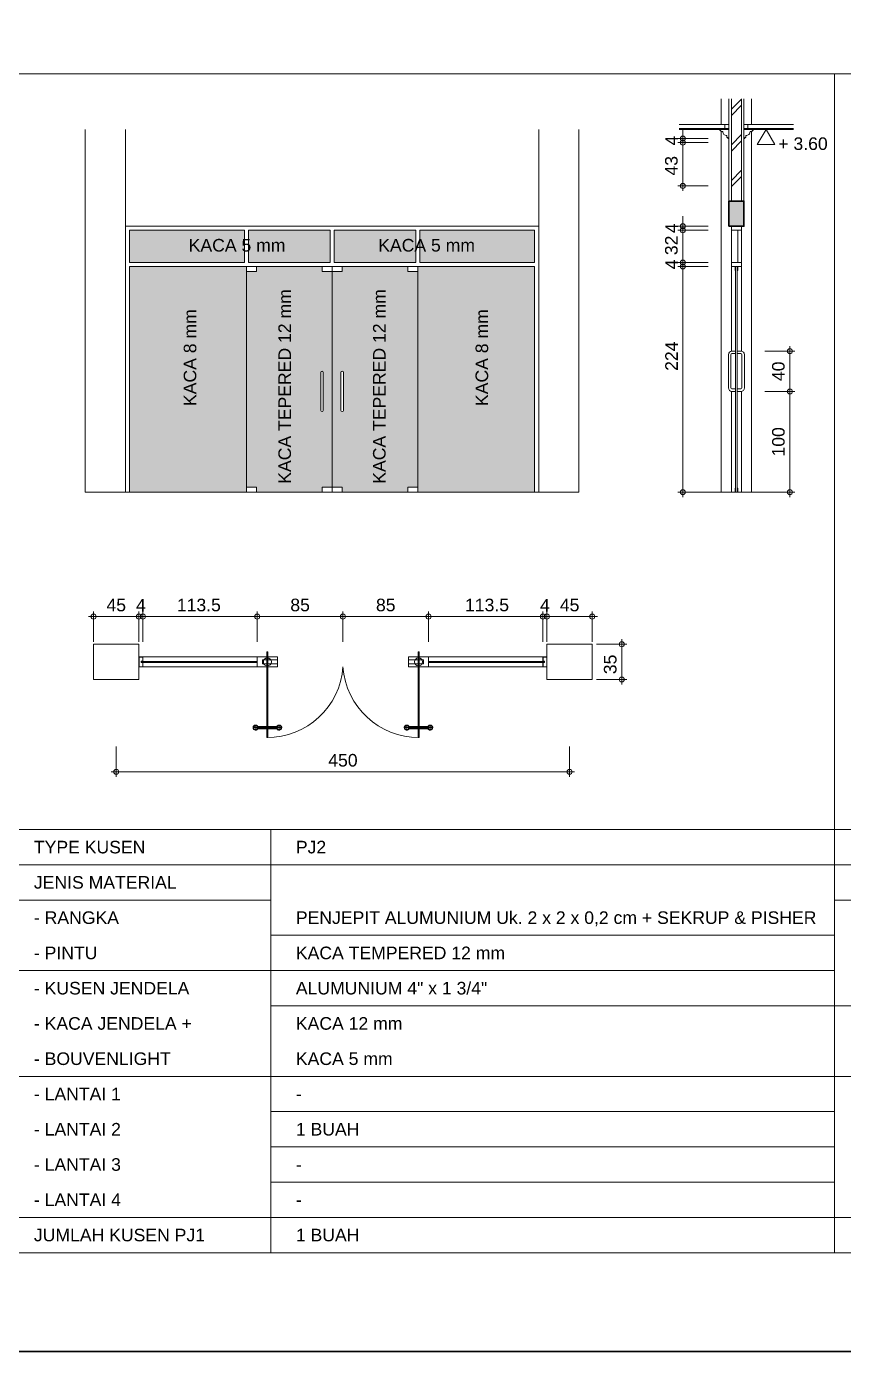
# Model space of a CAD drawing. Header units: millimetres. Extents: x -11 to 1625, y -267 to 180.
# Drawn here: x 1014.26 to 1030.48, y -46 to -19.7 of the extents above; entities that cross this region are included whole.
import ezdxf
from ezdxf.enums import TextEntityAlignment as Align

# ---------------------------------------------------------------- set-up
doc = ezdxf.new("R2010")
doc.units = ezdxf.units.MM
for name, color, linetype, lineweight in [('ars', 11, 'Continuous', 5), ('blk', 1, 'Continuous', 30), ('GRS KOP', 1, 'Continuous', 35), ('kop', 7, 'Continuous', 20), ('kus', 63, 'Continuous', 15), ('lan', 7, 'Continuous', 15), ('not', 7, 'Continuous', 20), ('PARTISI', 190, 'Continuous', 9), ('pla', 213, 'Continuous', 15), ('sol kaca', 9, 'Continuous', 0), ('sol kol', 8, 'Continuous', 0), ('tem', 5, 'Continuous', 20), ('u', 6, 'Continuous', 20)]:
    doc.layers.add(name, color=color, linetype=linetype, lineweight=lineweight)
doc.styles.add('BARU', font='complex.shx')
doc.styles.add('S', font='SIMPLEX', dxfattribs={"width": 1.1})
doc.styles.get("Standard").update_dxf_attribs({"font": 'ARIALUNI.TTF'})
doc.dimstyles.new('SK 50', dxfattribs={"dimtxt": 0.25, "dimasz": 0.1, "dimexe": 0, "dimexo": 0, "dimgap": 0.1, "dimtad": 1, "dimdec": 0, "dimlfac": 50, "dimzin": 12, "dimdsep": 46, "dimtxsty": 'Standard', "dimblk": 'BULAT', "dimcen": 0.1, "dimclrd": 256, "dimclre": 256, "dimclrt": 256, "dimadec": 0, "dimazin": 3, "dimtfac": 1, "dimtdec": 0, "dimtofl": 0, "dimtmove": 0, "dimatfit": 3, "dimldrblk": 'BULAT', "dimfxl": 0, "dimtolj": 1, "dimtzin": 0, "dimlwd": -1, "dimlwe": -1, "dimarcsym": 0})

# ---------------------------------------------------------------- blocks, each defined once
blk = doc.blocks.new('kop')
at = {"layer": 'GRS KOP'}
blk.add_lwpolyline([(1, 54), (83, 54), (83, 1), (1, 1)], close=True, dxfattribs=at)
at = {"layer": 'kop', "style": 'BARU', "flags": 4}
for p, height in [((73.8, 5.4), 0.35), ((80.303, 5.382), 0.25), ((73.8, 4.9), 0.35), ((80.303, 4.882), 0.25), ((73.8, 4.4), 0.35), ((80.303, 4.382), 0.25)]:
    blk.add_attdef('-', p, '', height=height, dxfattribs=at)
at = {"layer": 'kop', "flags": 4}
for tag, p in [('AR-00', (78.057, 2.648)), ('00', (81.238, 2.647))]:
    blk.add_attdef(tag, text='', height=0.35, dxfattribs=at).set_placement(p, align=Align.MIDDLE)
blk = doc.blocks.new('BULAT')
for p, q in [((-1, 0), (1, 0)), ((0, -1), (0, 1))]:
    blk.add_line(p, q)
blk.add_circle((0, 0), 0.5)
blk = doc.blocks.new('*D1840')
at = {"layer": 'Defpoints', "color": 0, "ltscale": 0.15}
for p in [(1027.788, -24.464), (1027.288, -28.944), (1027.788, -28.944)]:
    blk.add_point(p, dxfattribs=at)
at = {"layer": 'u', "ltscale": 0.15}
for p, q in [((1027.788, -24.464), (1027.288, -24.464)), ((1027.288, -24.564), (1027.288, -28.844)), ((1027.788, -28.944), (1027.288, -28.944))]:
    blk.add_line(p, q, dxfattribs=at)
at = {"layer": 'u', "ltscale": 0.15, "xscale": 0.1, "yscale": 0.1, "zscale": 0.1}
for p, rotation in [((1027.288, -24.464), 90), ((1027.288, -28.944), 270)]:
    blk.add_blockref('BULAT', p, dxfattribs=dict(at, rotation=rotation))
at = {"layer": 'u', "ltscale": 0.15, "insert": (1027.063, -26.244), "char_height": 0.25, "attachment_point": 5, "rotation": 90}
blk.add_mtext('\\A1;224', dxfattribs=at)
blk = doc.blocks.new('*D1841')
at = {"layer": 'Defpoints', "color": 0, "ltscale": 0.15}
for p in [(1027.788, -23.744), (1027.288, -24.384), (1027.788, -24.384)]:
    blk.add_point(p, dxfattribs=at)
at = {"layer": 'u', "ltscale": 0.15}
for p, q in [((1027.788, -23.744), (1027.288, -23.744)), ((1027.288, -23.844), (1027.288, -24.284)), ((1027.788, -24.384), (1027.288, -24.384))]:
    blk.add_line(p, q, dxfattribs=at)
at = {"layer": 'u', "ltscale": 0.15, "xscale": 0.1, "yscale": 0.1, "zscale": 0.1}
for p, rotation in [((1027.288, -23.744), 90), ((1027.288, -24.384), 270)]:
    blk.add_blockref('BULAT', p, dxfattribs=dict(at, rotation=rotation))
at = {"layer": 'u', "ltscale": 0.15, "insert": (1027.061, -24.044), "char_height": 0.25, "attachment_point": 5, "rotation": 90}
blk.add_mtext('\\A1;32', dxfattribs=at)
blk = doc.blocks.new('*D1842')
at = {"layer": 'Defpoints', "color": 0, "ltscale": 0.15}
for p in [(1027.788, -22.004), (1027.288, -22.864), (1027.788, -22.864)]:
    blk.add_point(p, dxfattribs=at)
at = {"layer": 'u', "ltscale": 0.15}
for p, q in [((1027.788, -22.004), (1027.288, -22.004)), ((1027.288, -22.104), (1027.288, -22.764)), ((1027.788, -22.864), (1027.288, -22.864))]:
    blk.add_line(p, q, dxfattribs=at)
at = {"layer": 'u', "ltscale": 0.15, "xscale": 0.1, "yscale": 0.1, "zscale": 0.1}
for p, rotation in [((1027.288, -22.004), 90), ((1027.288, -22.864), 270)]:
    blk.add_blockref('BULAT', p, dxfattribs=dict(at, rotation=rotation))
at = {"layer": 'u', "ltscale": 0.15, "insert": (1027.061, -22.464), "char_height": 0.25, "attachment_point": 5, "rotation": 90}
blk.add_mtext('\\A1;43', dxfattribs=at)
blk = doc.blocks.new('*D1843')
at = {"layer": 'Defpoints', "color": 0, "ltscale": 0.15}
for p in [(1028.913, -26.944), (1028.913, -28.944), (1029.413, -28.944)]:
    blk.add_point(p, dxfattribs=at)
at = {"layer": 'u', "ltscale": 0.15}
for p, q in [((1028.913, -26.944), (1029.413, -26.944)), ((1029.413, -27.044), (1029.413, -28.844)), ((1028.913, -28.944), (1029.413, -28.944))]:
    blk.add_line(p, q, dxfattribs=at)
at = {"layer": 'u', "ltscale": 0.15, "xscale": 0.1, "yscale": 0.1, "zscale": 0.1}
for p, rotation in [((1029.413, -26.944), 90), ((1029.413, -28.944), 270)]:
    blk.add_blockref('BULAT', p, dxfattribs=dict(at, rotation=rotation))
at = {"layer": 'u', "ltscale": 0.15, "insert": (1029.185, -27.944), "char_height": 0.25, "attachment_point": 5, "rotation": 90}
blk.add_mtext('\\A1;100', dxfattribs=at)
blk = doc.blocks.new('*D1844')
at = {"layer": 'Defpoints', "color": 0, "ltscale": 0.15}
for p in [(1028.913, -26.144), (1028.913, -26.944), (1029.413, -26.944)]:
    blk.add_point(p, dxfattribs=at)
at = {"layer": 'u', "ltscale": 0.15}
for p, q in [((1028.913, -26.144), (1029.413, -26.144)), ((1029.413, -26.244), (1029.413, -26.844)), ((1028.913, -26.944), (1029.413, -26.944))]:
    blk.add_line(p, q, dxfattribs=at)
at = {"layer": 'u', "ltscale": 0.15, "xscale": 0.1, "yscale": 0.1, "zscale": 0.1}
for p, rotation in [((1029.413, -26.144), 90), ((1029.413, -26.944), 270)]:
    blk.add_blockref('BULAT', p, dxfattribs=dict(at, rotation=rotation))
at = {"layer": 'u', "ltscale": 0.15, "insert": (1029.185, -26.544), "char_height": 0.25, "attachment_point": 5, "rotation": 90}
blk.add_mtext('\\A1;40', dxfattribs=at)
blk = doc.blocks.new('PEILA')
blk.add_lwpolyline([(-0.188, -0.325), (0.188, -0.325), (0, 0)], close=True)
at = {"style": 'S', "width": 1.1, "flags": 4}
blk.add_attdef('CAT', (0.265, -0.289), '', height=0.2, dxfattribs=at)
blk = doc.blocks.new('*D1845')
at = {"layer": 'Defpoints', "color": 0, "ltscale": 0.15}
for p in [(1027.288, -22.004), (1027.788, -21.924), (1027.788, -22.004)]:
    blk.add_point(p, dxfattribs=at)
at = {"layer": 'u', "ltscale": 0.15}
for p, q in [((1027.288, -21.824), (1027.288, -21.724)), ((1027.788, -21.924), (1027.288, -21.924)), ((1027.788, -22.004), (1027.288, -22.004)), ((1027.288, -22.104), (1027.288, -22.204))]:
    blk.add_line(p, q, dxfattribs=at)
at = {"layer": 'u', "ltscale": 0.15, "xscale": 0.1, "yscale": 0.1, "zscale": 0.1}
for p, rotation in [((1027.288, -21.924), 270), ((1027.288, -22.004), 90)]:
    blk.add_blockref('BULAT', p, dxfattribs=dict(at, rotation=rotation))
at = {"layer": 'u', "ltscale": 0.15, "insert": (1027.063, -21.964), "char_height": 0.25, "attachment_point": 5, "rotation": 90}
blk.add_mtext('\\A1;4', dxfattribs=at)
blk = doc.blocks.new('*D1846')
at = {"layer": 'Defpoints', "color": 0, "ltscale": 0.15}
for p in [(1027.788, -23.664), (1027.288, -23.744), (1027.788, -23.744)]:
    blk.add_point(p, dxfattribs=at)
at = {"layer": 'u', "ltscale": 0.15}
for p, q in [((1027.288, -23.564), (1027.288, -23.464)), ((1027.788, -23.664), (1027.288, -23.664)), ((1027.788, -23.744), (1027.288, -23.744)), ((1027.288, -23.844), (1027.288, -23.944))]:
    blk.add_line(p, q, dxfattribs=at)
at = {"layer": 'u', "ltscale": 0.15, "xscale": 0.1, "yscale": 0.1, "zscale": 0.1}
for p, rotation in [((1027.288, -23.664), 270), ((1027.288, -23.744), 90)]:
    blk.add_blockref('BULAT', p, dxfattribs=dict(at, rotation=rotation))
at = {"layer": 'u', "ltscale": 0.15, "insert": (1027.063, -23.704), "char_height": 0.25, "attachment_point": 5, "rotation": 90}
blk.add_mtext('\\A1;4', dxfattribs=at)
blk = doc.blocks.new('*D1847')
at = {"layer": 'Defpoints', "color": 0, "ltscale": 0.15}
for p in [(1027.788, -24.384), (1027.288, -24.464), (1027.788, -24.464)]:
    blk.add_point(p, dxfattribs=at)
at = {"layer": 'u', "ltscale": 0.15}
for p, q in [((1027.288, -24.284), (1027.288, -24.184)), ((1027.788, -24.384), (1027.288, -24.384)), ((1027.788, -24.464), (1027.288, -24.464)), ((1027.288, -24.564), (1027.288, -24.664))]:
    blk.add_line(p, q, dxfattribs=at)
at = {"layer": 'u', "ltscale": 0.15, "xscale": 0.1, "yscale": 0.1, "zscale": 0.1}
for p, rotation in [((1027.288, -24.384), 270), ((1027.288, -24.464), 90)]:
    blk.add_blockref('BULAT', p, dxfattribs=dict(at, rotation=rotation))
at = {"layer": 'u', "ltscale": 0.15, "insert": (1027.063, -24.424), "char_height": 0.25, "attachment_point": 5, "rotation": 90}
blk.add_mtext('\\A1;4', dxfattribs=at)
blk = doc.blocks.new('*D1848')
at = {"layer": 'Defpoints', "color": 0, "ltscale": 0.15}
for p in [(1020.54, -31.412), (1018.84, -31.912), (1020.54, -31.912)]:
    blk.add_point(p, dxfattribs=at)
at = {"layer": 'u', "ltscale": 0.15}
for p, q in [((1018.84, -31.912), (1018.84, -31.412)), ((1018.94, -31.412), (1020.44, -31.412)), ((1020.54, -31.912), (1020.54, -31.412))]:
    blk.add_line(p, q, dxfattribs=at)
at = {"layer": 'u', "ltscale": 0.15, "xscale": 0.1, "yscale": 0.1, "zscale": 0.1, "rotation": 180}
blk.add_blockref('BULAT', (1018.84, -31.412), dxfattribs=at)
at = {"layer": 'u', "ltscale": 0.15, "xscale": 0.1, "yscale": 0.1, "zscale": 0.1}
blk.add_blockref('BULAT', (1020.54, -31.412), dxfattribs=at)
at = {"layer": 'u', "ltscale": 0.15, "insert": (1019.69, -31.184), "char_height": 0.25, "attachment_point": 5}
blk.add_mtext('\\A1;85', dxfattribs=at)
blk = doc.blocks.new('*D1849')
at = {"layer": 'Defpoints', "color": 0, "ltscale": 0.15}
for p in [(1022.24, -31.412), (1020.54, -31.912), (1022.24, -31.912)]:
    blk.add_point(p, dxfattribs=at)
at = {"layer": 'u', "ltscale": 0.15}
for p, q in [((1020.54, -31.912), (1020.54, -31.412)), ((1020.64, -31.412), (1022.14, -31.412)), ((1022.24, -31.912), (1022.24, -31.412))]:
    blk.add_line(p, q, dxfattribs=at)
at = {"layer": 'u', "ltscale": 0.15, "xscale": 0.1, "yscale": 0.1, "zscale": 0.1, "rotation": 180}
blk.add_blockref('BULAT', (1020.54, -31.412), dxfattribs=at)
at = {"layer": 'u', "ltscale": 0.15, "xscale": 0.1, "yscale": 0.1, "zscale": 0.1}
blk.add_blockref('BULAT', (1022.24, -31.412), dxfattribs=at)
at = {"layer": 'u', "ltscale": 0.15, "insert": (1021.39, -31.184), "char_height": 0.25, "attachment_point": 5}
blk.add_mtext('\\A1;85', dxfattribs=at)
blk = doc.blocks.new('*D1850')
at = {"layer": 'Defpoints', "color": 0, "ltscale": 0.15}
for p in [(1024.51, -31.412), (1022.24, -31.912), (1024.51, -31.912)]:
    blk.add_point(p, dxfattribs=at)
at = {"layer": 'u', "ltscale": 0.15}
for p, q in [((1022.24, -31.912), (1022.24, -31.412)), ((1022.34, -31.412), (1024.41, -31.412)), ((1024.51, -31.912), (1024.51, -31.412))]:
    blk.add_line(p, q, dxfattribs=at)
at = {"layer": 'u', "ltscale": 0.15, "xscale": 0.1, "yscale": 0.1, "zscale": 0.1, "rotation": 180}
blk.add_blockref('BULAT', (1022.24, -31.412), dxfattribs=at)
at = {"layer": 'u', "ltscale": 0.15, "xscale": 0.1, "yscale": 0.1, "zscale": 0.1}
blk.add_blockref('BULAT', (1024.51, -31.412), dxfattribs=at)
at = {"layer": 'u', "ltscale": 0.15, "insert": (1023.4, -31.184), "char_height": 0.25, "attachment_point": 5}
blk.add_mtext('\\A1;113.5', dxfattribs=at)
blk = doc.blocks.new('*D1851')
at = {"layer": 'Defpoints', "color": 0, "ltscale": 0.15}
for p in [(1024.59, -31.412), (1024.51, -31.912), (1024.59, -31.912)]:
    blk.add_point(p, dxfattribs=at)
at = {"layer": 'u', "ltscale": 0.15}
for p, q in [((1024.41, -31.412), (1024.31, -31.412)), ((1024.51, -31.912), (1024.51, -31.412)), ((1024.59, -31.912), (1024.59, -31.412)), ((1024.69, -31.412), (1024.79, -31.412))]:
    blk.add_line(p, q, dxfattribs=at)
at = {"layer": 'u', "ltscale": 0.15, "xscale": 0.1, "yscale": 0.1, "zscale": 0.1}
blk.add_blockref('BULAT', (1024.51, -31.412), dxfattribs=at)
at = {"layer": 'u', "ltscale": 0.15, "xscale": 0.1, "yscale": 0.1, "zscale": 0.1, "rotation": 180}
blk.add_blockref('BULAT', (1024.59, -31.412), dxfattribs=at)
at = {"layer": 'u', "ltscale": 0.15, "insert": (1024.55, -31.187), "char_height": 0.25, "attachment_point": 5}
blk.add_mtext('\\A1;4', dxfattribs=at)
blk = doc.blocks.new('*D1852')
at = {"layer": 'Defpoints', "color": 0, "ltscale": 0.15}
for p in [(1016.04, -33.994), (1025.04, -33.994), (1025.04, -34.494)]:
    blk.add_point(p, dxfattribs=at)
at = {"layer": 'u', "ltscale": 0.15}
for p, q in [((1016.04, -33.994), (1016.04, -34.494)), ((1025.04, -33.994), (1025.04, -34.494)), ((1016.14, -34.494), (1024.94, -34.494))]:
    blk.add_line(p, q, dxfattribs=at)
at = {"layer": 'u', "ltscale": 0.15, "xscale": 0.1, "yscale": 0.1, "zscale": 0.1, "rotation": 180}
blk.add_blockref('BULAT', (1016.04, -34.494), dxfattribs=at)
at = {"layer": 'u', "ltscale": 0.15, "xscale": 0.1, "yscale": 0.1, "zscale": 0.1}
blk.add_blockref('BULAT', (1025.04, -34.494), dxfattribs=at)
at = {"layer": 'u', "ltscale": 0.15, "insert": (1020.54, -34.266), "char_height": 0.25, "attachment_point": 5}
blk.add_mtext('\\A1;450', dxfattribs=at)
blk = doc.blocks.new('*D1853')
at = {"layer": 'Defpoints', "color": 0, "ltscale": 0.15}
for p in [(1025.49, -31.412), (1024.59, -31.912), (1025.49, -31.912)]:
    blk.add_point(p, dxfattribs=at)
at = {"layer": 'u', "ltscale": 0.15}
for p, q in [((1024.59, -31.912), (1024.59, -31.412)), ((1024.69, -31.412), (1025.39, -31.412)), ((1025.49, -31.912), (1025.49, -31.412))]:
    blk.add_line(p, q, dxfattribs=at)
at = {"layer": 'u', "ltscale": 0.15, "xscale": 0.1, "yscale": 0.1, "zscale": 0.1, "rotation": 180}
blk.add_blockref('BULAT', (1024.59, -31.412), dxfattribs=at)
at = {"layer": 'u', "ltscale": 0.15, "xscale": 0.1, "yscale": 0.1, "zscale": 0.1}
blk.add_blockref('BULAT', (1025.49, -31.412), dxfattribs=at)
at = {"layer": 'u', "ltscale": 0.15, "insert": (1025.04, -31.185), "char_height": 0.25, "attachment_point": 5}
blk.add_mtext('\\A1;45', dxfattribs=at)
blk = doc.blocks.new('*D1854')
at = {"layer": 'Defpoints', "color": 0, "ltscale": 0.15}
for p in [(1025.574, -31.962), (1025.574, -32.662), (1026.074, -32.662)]:
    blk.add_point(p, dxfattribs=at)
at = {"layer": 'u', "ltscale": 0.15}
for p, q in [((1025.574, -31.962), (1026.074, -31.962)), ((1026.074, -32.062), (1026.074, -32.562)), ((1025.574, -32.662), (1026.074, -32.662))]:
    blk.add_line(p, q, dxfattribs=at)
at = {"layer": 'u', "ltscale": 0.15, "xscale": 0.1, "yscale": 0.1, "zscale": 0.1}
for p, rotation in [((1026.074, -31.962), 90), ((1026.074, -32.662), 270)]:
    blk.add_blockref('BULAT', p, dxfattribs=dict(at, rotation=rotation))
at = {"layer": 'u', "ltscale": 0.15, "insert": (1025.847, -32.362), "char_height": 0.25, "attachment_point": 5, "rotation": 90}
blk.add_mtext('\\A1;35', dxfattribs=at)
blk = doc.blocks.new('P1')
at = {"lineweight": 5}
h = blk.add_hatch(dxfattribs=at)
h.set_pattern_fill('ANSI31', color=256, scale=0.020282, angle=-315, style=0)
h.set_pattern_definition([(179.99999863, (-506.106483, 1417.280242), (6.07e-11, 0.0025352112676), [])])
h.paths.add_polyline_path([(-1.729, 0.805, -1), (-1.693, 0.77, -1)])
h.paths.add_polyline_path([(-1.724, 0.801, 1), (-1.697, 0.774, 1)], flags=16)
h = blk.add_hatch(dxfattribs=at)
h.set_pattern_fill('ANSI31', color=256, scale=0.020282, angle=-315, style=0)
h.set_pattern_definition([(270.00000137, (1414.9464214, -503.7726625), (0.0025352112676, 6.07e-11), [])])
h.paths.add_polyline_path([(-1.528, 0.605, 1), (-1.564, 0.641, 1)])
h.paths.add_polyline_path([(-1.532, 0.609, -1), (-1.56, 0.637, -1)], flags=16)
h = blk.add_hatch(dxfattribs=at)
h.set_pattern_fill('ANSI31', color=256, scale=0.020282, angle=-315, style=0)
h.set_pattern_definition([(179.99999863, (-505.0458133, 1416.2195722), (6.07e-11, 0.0025352112676), [])])
h.paths.add_polyline_path([(-0.668, -0.255, -1), (-0.632, -0.291, -1)])
h.paths.add_polyline_path([(-0.664, -0.259, 1), (-0.636, -0.287, 1)], flags=16)
h = blk.add_hatch(dxfattribs=at)
h.set_pattern_fill('ANSI31', color=256, scale=0.020282, angle=-315, style=0)
h.set_pattern_definition([(270.00000137, (1416.0070912, -504.8333323), (0.0025352112676, 6.07e-11), [])])
h.paths.add_polyline_path([(-0.468, -0.455, 1), (-0.504, -0.42, 1)])
h.paths.add_polyline_path([(-0.472, -0.451, -1), (-0.499, -0.424, -1)], flags=16)
for p, q in [((-1.724, 0.801), (-1.697, 0.774)), ((-1.686, 0.781), (-1.623, 0.718)), ((-1.553, 0.648), (-1.616, 0.711)), ((-1.532, 0.609), (-1.56, 0.637)), ((-0.664, -0.259), (-0.636, -0.287)), ((-0.625, -0.28), (-0.562, -0.343)), ((-0.492, -0.413), (-0.555, -0.35)), ((-0.472, -0.451), (-0.499, -0.424))]:
    blk.add_line(p, q, dxfattribs=at)
at = {"color": 9, "lineweight": 5}
for p, q in [((-1.641, 0.7), (-1.704, 0.763)), ((-1.634, 0.693), (-1.571, 0.63)), ((-0.58, -0.361), (-0.643, -0.298)), ((-0.573, -0.368), (-0.51, -0.431))]:
    blk.add_line(p, q, dxfattribs=at)
at = {"color": 8, "lineweight": 5}
for p, q in [((-1.64, 0.701), (-1.703, 0.763)), ((-1.639, 0.702), (-1.701, 0.764)), ((-1.636, 0.705), (-1.697, 0.766)), ((-1.631, 0.71), (-1.692, 0.771)), ((-1.633, 0.694), (-1.57, 0.631)), ((-1.632, 0.695), (-1.57, 0.633)), ((-1.629, 0.698), (-1.568, 0.637)), ((-1.624, 0.703), (-1.563, 0.642)), ((-0.58, -0.36), (-0.642, -0.297)), ((-0.578, -0.358), (-0.64, -0.296)), ((-0.575, -0.356), (-0.636, -0.294)), ((-0.57, -0.351), (-0.631, -0.29)), ((-0.572, -0.367), (-0.51, -0.43)), ((-0.571, -0.366), (-0.509, -0.428)), ((-0.568, -0.363), (-0.507, -0.424)), ((-0.563, -0.358), (-0.502, -0.419))]:
    blk.add_line(p, q, dxfattribs=at)
for points in [[(-1.1, 1.241), (-1.701, 0.64), (-1.694, 0.633), (-1.093, 1.234), (-1.1, 1.241)], [(-1.273, 1.202), (-1.202, 1.273), (-1.061, 1.132), (-1.132, 1.061), (-1.273, 1.202)], [(-0.032, 0.173), (-0.633, -0.428), (-0.64, -0.421), (-0.039, 0.18), (-0.032, 0.173)], [(-0.071, 0), (0, 0.071), (-0.142, 0.212), (-0.212, 0.142), (-0.071, 0)]]:
    blk.add_lwpolyline(points)
at = {"lineweight": 9}
for points in [[(-1.153, 1.181), (-1.181, 1.153), (-1.216, 1.188), (-1.188, 1.216)], [(-1.082, 1.11), (-1.11, 1.082), (-1.181, 1.153), (-1.153, 1.181)], [(-0.163, 0.191), (-0.191, 0.163), (-0.12, 0.092), (-0.092, 0.12)], [(-0.092, 0.12), (-0.12, 0.092), (-0.085, 0.057), (-0.057, 0.085)]]:
    blk.add_lwpolyline(points, close=True, dxfattribs=at)
at = {"lineweight": 5}
for points in [[(-1.697, 0.801), (-1.724, 0.774)], [(-1.532, 0.637), (-1.56, 0.609)], [(-0.636, -0.259), (-0.664, -0.287)], [(-0.472, -0.424), (-0.499, -0.451)]]:
    blk.add_lwpolyline(points, dxfattribs=at)
for points in [[(-1.701, 0.64, 0.396093), (-0.672, 0.601)], [(-0.633, -0.428, -0.396093), (-0.672, 0.601)]]:
    blk.add_lwpolyline(points, format="xyb")
for centre in [(-1.167, 1.167), (-0.106, 0.106)]:
    blk.add_circle(centre, 0.04)
for centre, radius in [((-1.711, 0.788), 0.0254), ((-1.711, 0.788), 0.0195), ((-1.546, 0.623), 0.0254), ((-1.546, 0.623), 0.0195), ((-0.65, -0.273), 0.0254), ((-0.65, -0.273), 0.0195), ((-0.486, -0.437), 0.0254), ((-0.486, -0.437), 0.0195)]:
    blk.add_circle(centre, radius, dxfattribs=at)
blk = doc.blocks.new('*D3252')
at = {"layer": 'Defpoints', "color": 0, "ltscale": 0.15}
for p in [(1016.57, -31.412), (1016.57, -31.912), (1018.84, -31.912)]:
    blk.add_point(p, dxfattribs=at)
at = {"layer": 'u', "ltscale": 0.15}
for p, q in [((1016.57, -31.912), (1016.57, -31.412)), ((1018.74, -31.412), (1016.67, -31.412)), ((1018.84, -31.912), (1018.84, -31.412))]:
    blk.add_line(p, q, dxfattribs=at)
at = {"layer": 'u', "ltscale": 0.15, "xscale": 0.1, "yscale": 0.1, "zscale": 0.1, "rotation": 180}
blk.add_blockref('BULAT', (1016.57, -31.412), dxfattribs=at)
at = {"layer": 'u', "ltscale": 0.15, "xscale": 0.1, "yscale": 0.1, "zscale": 0.1}
blk.add_blockref('BULAT', (1018.84, -31.412), dxfattribs=at)
at = {"layer": 'u', "ltscale": 0.15, "insert": (1017.68, -31.184), "char_height": 0.25, "attachment_point": 5}
blk.add_mtext('\\A1;113.5', dxfattribs=at)
blk = doc.blocks.new('*D3253')
at = {"layer": 'Defpoints', "color": 0, "ltscale": 0.15}
for p in [(1016.49, -31.412), (1016.49, -31.912), (1016.57, -31.912)]:
    blk.add_point(p, dxfattribs=at)
at = {"layer": 'u', "ltscale": 0.15}
for p, q in [((1016.39, -31.412), (1016.29, -31.412)), ((1016.49, -31.912), (1016.49, -31.412)), ((1016.57, -31.912), (1016.57, -31.412)), ((1016.67, -31.412), (1016.77, -31.412))]:
    blk.add_line(p, q, dxfattribs=at)
at = {"layer": 'u', "ltscale": 0.15, "xscale": 0.1, "yscale": 0.1, "zscale": 0.1}
blk.add_blockref('BULAT', (1016.49, -31.412), dxfattribs=at)
at = {"layer": 'u', "ltscale": 0.15, "xscale": 0.1, "yscale": 0.1, "zscale": 0.1, "rotation": 180}
blk.add_blockref('BULAT', (1016.57, -31.412), dxfattribs=at)
at = {"layer": 'u', "ltscale": 0.15, "insert": (1016.53, -31.187), "char_height": 0.25, "attachment_point": 5}
blk.add_mtext('\\A1;4', dxfattribs=at)
blk = doc.blocks.new('*D3254')
at = {"layer": 'Defpoints', "color": 0, "ltscale": 0.15}
for p in [(1015.59, -31.412), (1015.59, -31.912), (1016.49, -31.912)]:
    blk.add_point(p, dxfattribs=at)
at = {"layer": 'u', "ltscale": 0.15}
for p, q in [((1015.59, -31.912), (1015.59, -31.412)), ((1016.39, -31.412), (1015.69, -31.412)), ((1016.49, -31.912), (1016.49, -31.412))]:
    blk.add_line(p, q, dxfattribs=at)
at = {"layer": 'u', "ltscale": 0.15, "xscale": 0.1, "yscale": 0.1, "zscale": 0.1, "rotation": 180}
blk.add_blockref('BULAT', (1015.59, -31.412), dxfattribs=at)
at = {"layer": 'u', "ltscale": 0.15, "xscale": 0.1, "yscale": 0.1, "zscale": 0.1}
blk.add_blockref('BULAT', (1016.49, -31.412), dxfattribs=at)
at = {"layer": 'u', "ltscale": 0.15, "insert": (1016.04, -31.185), "char_height": 0.25, "attachment_point": 5}
blk.add_mtext('\\A1;45', dxfattribs=at)

msp = doc.modelspace()

# ---------------------------------------------------------------- hatches: boundary and pattern name
at = {"layer": 'ars'}
h = msp.add_hatch(dxfattribs=at)
h.set_pattern_fill('TEMBOK', color=256, scale=0.5)
h.set_pattern_definition([(45, (1000.3592, -119.9419), (-0.3535534, 0.3535534), []), (45, (1000.4842, -119.9419), (-0.3535534, 0.3535534), [])])
h.paths.add_polyline_path([(1028.2507411, -23.1639034), (1028.4507411, -23.1639034), (1028.4507411, -20.7839034), (1028.2507411, -20.7839034)])
at = {"layer": 'sol kaca'}
h = msp.add_hatch(color=256, dxfattribs=at)
h.dxf.hatch_style = 1
h.paths.add_polyline_path([(1018.5857036, -23.7439034), (1016.3057036, -23.7439034), (1016.3057036, -24.3839034), (1018.5857036, -24.3839034)])
h.paths.add_polyline_path([(1020.2857036, -23.7439034), (1018.6657036, -23.7439034), (1018.6657036, -24.3839034), (1020.2857036, -24.3839034)])
h.paths.add_polyline_path([(1021.9857036, -23.7439034), (1020.3657036, -23.7439034), (1020.3657036, -24.3839034), (1021.9857036, -24.3839034)])
h.paths.add_polyline_path([(1024.3457036, -23.7439034), (1022.0657036, -23.7439034), (1022.0657036, -24.3839034), (1024.3457036, -24.3839034)])
h.paths.add_polyline_path([(1024.3457036, -24.4639034), (1022.0257036, -24.4639034), (1022.0257036, -28.9439034), (1024.3457036, -28.9439034)])
h.paths.add_polyline_path([(1022.0257036, -24.5639034), (1021.8257036, -24.5639034), (1021.8257036, -24.4639034), (1020.5257036, -24.4639034), (1020.5257036, -24.5639034), (1020.3257036, -24.5639034), (1020.3257036, -28.8439034), (1020.5257036, -28.8439034), (1020.5257036, -28.9439034), (1021.8257036, -28.9439034), (1021.8257036, -28.8439034), (1022.0257036, -28.8439034)])
h.paths.add_polyline_path([(1020.5507036, -26.5689034), (1020.5507036, -27.3189034, -1), (1020.5007036, -27.3189034), (1020.5007036, -26.5689034, -1)], flags=16)
h.paths.add_polyline_path([(1020.3257036, -24.5639034), (1020.1257036, -24.5639034), (1020.1257036, -24.4639034), (1018.8257036, -24.4639034), (1018.8257036, -24.5639034), (1018.6257036, -24.5639034), (1018.6257036, -28.8439034), (1018.8257036, -28.8439034), (1018.8257036, -28.9439034), (1020.1257036, -28.9439034), (1020.1257036, -28.8439034), (1020.3257036, -28.8439034)])
h.paths.add_polyline_path([(1020.1507036, -26.5689034), (1020.1507036, -27.3189034, -1), (1020.1007036, -27.3189034), (1020.1007036, -26.5689034, -1)], flags=16)
h.paths.add_polyline_path([(1018.6257036, -24.4639034), (1016.3057036, -24.4639034), (1016.3057036, -28.9439034), (1018.6257036, -28.9439034)])
at = {"layer": 'sol kol'}
h = msp.add_hatch(color=256, dxfattribs=at)
h.dxf.hatch_style = 1
h.paths.add_polyline_path([(1028.2007411, -23.1639034), (1028.2007411, -23.6639034), (1028.5007411, -23.6639034), (1028.5007411, -23.1639034)])

# ---------------------------------------------------------------- linework, layer by layer
at = {"layer": 'ars'}
for p, q in [((1028.2507411, -21.1383231), (1028.2507411, -23.1639034)), ((1028.4507411, -21.1383231), (1028.4507411, -23.1639034)), ((1028.2007411, -21.7439034), (1027.2155524, -21.7439034)), ((1028.5007411, -21.7439034), (1029.4859297, -21.7439034))]:
    msp.add_line(p, q, dxfattribs=at)
at = {"layer": 'blk'}
msp.add_lwpolyline([(1028.2007411, -23.6639034), (1028.5007411, -23.6639034), (1028.5007411, -23.1639034), (1028.2007411, -23.1639034)], close=True, dxfattribs=at)
at = {"layer": 'kus'}
for p, q in [((1016.2257036, -23.6639034), (1024.4257036, -23.6639034)), ((1028.2507411, -23.6639034), (1028.2507411, -24.4639034)), ((1028.4507411, -23.6639034), (1028.4507411, -24.4639034)), ((1016.3057036, -23.7439034), (1018.5857036, -23.7439034)), ((1016.3057036, -24.3839034), (1016.3057036, -23.7439034)), ((1018.5857036, -24.3839034), (1018.5857036, -23.7439034)), ((1018.6657036, -23.7439034), (1020.2857036, -23.7439034)), ((1018.6657036, -24.3839034), (1018.6657036, -23.7439034)), ((1020.2857036, -24.3839034), (1020.2857036, -23.7439034)), ((1020.3657036, -23.7439034), (1021.9857036, -23.7439034)), ((1020.3657036, -24.3839034), (1020.3657036, -23.7439034)), ((1021.9857036, -24.3839034), (1021.9857036, -23.7439034)), ((1022.0657036, -23.7439034), (1024.3457036, -23.7439034)), ((1022.0657036, -24.3839034), (1022.0657036, -23.7439034)), ((1024.3457036, -24.3839034), (1024.3457036, -23.7439034)), ((1028.4507411, -23.7439034), (1028.2507411, -23.7439034)), ((1028.3807411, -23.7439034), (1028.3807411, -24.3839034)), ((1016.3057036, -24.3839034), (1018.5857036, -24.3839034)), ((1018.6657036, -24.3839034), (1020.2857036, -24.3839034)), ((1020.3657036, -24.3839034), (1021.9857036, -24.3839034)), ((1022.0657036, -24.3839034), (1024.3457036, -24.3839034)), ((1028.4507411, -24.3839034), (1028.2507411, -24.3839034)), ((1016.3057036, -24.4639034), (1016.3057036, -28.9439034)), ((1016.3057036, -24.4639034), (1024.3457036, -24.4639034)), ((1018.6257036, -28.9439034), (1018.6257036, -24.4639034)), ((1018.6257036, -24.5639034), (1018.8257036, -24.5639034)), ((1018.8257036, -24.5639034), (1018.8257036, -24.4639034)), ((1020.1257036, -24.5639034), (1020.1257036, -24.4639034)), ((1020.1257036, -24.5639034), (1020.5257036, -24.5639034)), ((1020.3257036, -28.9439034), (1020.3257036, -24.4639034)), ((1020.5257036, -24.5639034), (1020.5257036, -24.4639034)), ((1021.8257036, -24.5639034), (1021.8257036, -24.4639034)), ((1022.0257036, -24.5639034), (1021.8257036, -24.5639034)), ((1022.0257036, -28.9439034), (1022.0257036, -24.4639034)), ((1024.3457036, -24.4639034), (1024.3457036, -28.9439034)), ((1028.4507411, -24.4639034), (1028.2507411, -24.4639034)), ((1028.3227411, -24.4639034), (1028.3227411, -24.5439034)), ((1028.3327411, -24.5439034), (1028.3227411, -24.5439034)), ((1028.3327411, -24.4639034), (1028.3327411, -28.9439034)), ((1028.3687411, -24.4639034), (1028.3687411, -28.9439034)), ((1028.3787411, -24.5439034), (1028.3687411, -24.5439034)), ((1028.3787411, -24.4639034), (1028.3787411, -24.5439034)), ((1028.1927411, -26.2139034), (1028.1927411, -26.8739034)), ((1028.2427411, -26.2139034), (1028.2427411, -26.8739034)), ((1028.2627411, -26.1439034), (1028.3327411, -26.1439034)), ((1028.2627411, -26.1939034), (1028.3327411, -26.1939034)), ((1028.4387411, -26.1439034), (1028.3687411, -26.1439034)), ((1028.4387411, -26.1939034), (1028.3687411, -26.1939034)), ((1028.4587411, -26.2139034), (1028.4587411, -26.8739034)), ((1028.5087411, -26.2139034), (1028.5087411, -26.8739034)), ((1028.2627411, -26.8939034), (1028.3327411, -26.8939034)), ((1028.2627411, -26.9439034), (1028.3327411, -26.9439034)), ((1028.4387411, -26.8939034), (1028.3687411, -26.8939034)), ((1028.4387411, -26.9439034), (1028.3687411, -26.9439034)), ((1018.6257036, -28.8439034), (1018.8257036, -28.8439034)), ((1018.8257036, -28.8439034), (1018.8257036, -28.9439034)), ((1020.1257036, -28.8439034), (1020.5257036, -28.8439034)), ((1020.1257036, -28.9439034), (1020.1257036, -28.8439034)), ((1020.5257036, -28.9439034), (1020.5257036, -28.8439034)), ((1022.0257036, -28.8439034), (1021.8257036, -28.8439034)), ((1021.8257036, -28.8439034), (1021.8257036, -28.9439034)), ((1028.3327411, -28.8639034), (1028.3227411, -28.8639034)), ((1028.3227411, -28.9439034), (1028.3227411, -28.8639034)), ((1028.3787411, -28.8639034), (1028.3687411, -28.8639034)), ((1028.3787411, -28.9439034), (1028.3787411, -28.8639034))]:
    msp.add_line(p, q, dxfattribs=at)
for points in [[(1020.1507036, -26.5689034, 1), (1020.1007036, -26.5689034), (1020.1007036, -27.3189034, 1), (1020.1507036, -27.3189034)], [(1020.5007036, -26.5689034, -1), (1020.5507036, -26.5689034), (1020.5507036, -27.3189034, -1), (1020.5007036, -27.3189034)]]:
    msp.add_lwpolyline(points, format="xyb", close=True, dxfattribs=at)
for points in [[(1016.49028, -32.331681), (1016.49028, -32.411681), (1016.57028, -32.411681), (1016.57028, -32.322681), (1016.5673754, -32.322681), (1016.5673754, -32.317681), (1016.5638809, -32.317681), (1016.5603633, -32.322681), (1016.54028, -32.322681), (1016.54028, -32.300681), (1016.5603633, -32.300681), (1016.5638809, -32.305681), (1016.5673754, -32.305681), (1016.5673754, -32.300681), (1016.57028, -32.300681), (1016.57028, -32.211681), (1016.49028, -32.211681), (1016.49028, -32.3246689), (1016.49028, -32.3281865), (1016.49028, -32.331681), (1016.49028, -32.331681)], [(1024.59028, -32.331681), (1024.59028, -32.411681), (1024.51028, -32.411681), (1024.51028, -32.322681), (1024.5131847, -32.322681), (1024.5131847, -32.317681), (1024.5166792, -32.317681), (1024.5201968, -32.322681), (1024.54028, -32.322681), (1024.54028, -32.300681), (1024.5201968, -32.300681), (1024.5166792, -32.305681), (1024.5131847, -32.305681), (1024.5131847, -32.300681), (1024.51028, -32.300681), (1024.51028, -32.211681), (1024.59028, -32.211681), (1024.59028, -32.3246689), (1024.59028, -32.3281865), (1024.59028, -32.331681), (1024.59028, -32.331681)]]:
    msp.add_lwpolyline(points, dxfattribs=at)
for points in [[(1016.56628, -32.215681), (1016.49428, -32.215681), (1016.49428, -32.407681), (1016.56628, -32.407681), (1016.56628, -32.326681), (1016.53628, -32.326681), (1016.53628, -32.296681), (1016.56628, -32.296681)], [(1016.54028, -32.301681), (1016.54028, -32.321681), (1018.84028, -32.321681), (1018.84028, -32.301681)], [(1018.84028, -32.211681), (1016.57028, -32.211681), (1016.57028, -32.411681), (1018.84028, -32.411681)], [(1022.24028, -32.211681), (1024.51028, -32.211681), (1024.51028, -32.411681), (1022.24028, -32.411681)], [(1024.54028, -32.301681), (1024.54028, -32.321681), (1022.24028, -32.321681), (1022.24028, -32.301681)], [(1024.51428, -32.215681), (1024.58628, -32.215681), (1024.58628, -32.407681), (1024.51428, -32.407681), (1024.51428, -32.326681), (1024.54428, -32.326681), (1024.54428, -32.296681), (1024.51428, -32.296681)]]:
    msp.add_lwpolyline(points, close=True, dxfattribs=at)
for centre, radius, start, end in [((1028.2627411, -26.2139034), 0.07, 90, 180), ((1028.2627411, -26.2139034), 0.02, 90, 180), ((1028.4387411, -26.2139034), 0.07, 0, 90), ((1028.4387411, -26.2139034), 0.02, 0, 90), ((1028.2627411, -26.8739034), 0.07, 180, 270), ((1028.2627411, -26.8739034), 0.02, 180, 270), ((1028.4387411, -26.8739034), 0.02, 270, 0), ((1028.4387411, -26.8739034), 0.07, 270, 0)]:
    msp.add_arc(centre, radius, start, end, dxfattribs=at)
at = {"layer": 'lan'}
for p, q in [((1063.4876631, -20.6383231), (997.9151349, -20.6383231)), ((1030.2968204, -44.0383231), (1030.2968204, -20.6383231)), ((1028.0507411, -21.1383231), (1028.0507411, -21.6439034)), ((1028.6507411, -21.1383231), (1028.6507411, -21.6439034)), ((1028.0507411, -21.7839034), (1028.0507411, -28.9439034)), ((1028.6507411, -21.7839034), (1028.6507411, -28.9439034)), ((1015.4257036, -28.9439034), (1025.2257036, -28.9439034)), ((1027.2155524, -28.9439034), (1029.2405403, -28.9439034)), ((1063.4876631, -35.6383231), (997.9151349, -35.6383231)), ((1019.1059777, -44.0383231), (1019.1059777, -35.6383231)), ((1030.2968204, -36.3383231), (1014.1059777, -36.3383231)), ((1047.2968204, -36.3383231), (1030.2968204, -36.3383231)), ((1019.1059777, -37.0383231), (1014.1059777, -37.0383231)), ((1035.2968204, -37.0383231), (1030.2968204, -37.0383231)), ((1030.2968204, -37.7383231), (1019.1059777, -37.7383231)), ((1030.2968204, -38.4383231), (1014.1059777, -38.4383231)), ((1030.2968204, -39.1383231), (1019.1059777, -39.1383231)), ((1047.2968204, -39.1383231), (1030.2968204, -39.1383231)), ((1030.2968204, -40.5383231), (1014.1059777, -40.5383231)), ((1047.2968204, -40.5383231), (1030.2968204, -40.5383231)), ((1030.2968204, -41.2383231), (1019.1059777, -41.2383231)), ((1030.2968204, -41.9383231), (1019.1059777, -41.9383231)), ((1030.2968204, -42.6383231), (1019.1059777, -42.6383231)), ((1030.2968204, -43.3383231), (1014.1059777, -43.3383231)), ((1047.2968204, -43.3383231), (1030.2968204, -43.3383231)), ((1063.4876631, -44.0383231), (997.9151349, -44.0383231))]:
    msp.add_line(p, q, dxfattribs=at)
for points in [[(1028.0407411, -21.7839034), (1028.0407411, -21.7639034), (1028.0207411, -21.7639034), (1028.0207411, -21.7439034), (1028.2007411, -21.7439034), (1028.2007411, -21.9239034), (1028.1807411, -21.9239034), (1028.1807411, -21.9039034), (1028.1607411, -21.9039034), (1028.1607411, -21.8639034, -0.4142135624), (1028.0807411, -21.7839034)], [(1028.6607411, -21.7839034), (1028.6607411, -21.7639034), (1028.6807411, -21.7639034), (1028.6807411, -21.7439034), (1028.5007411, -21.7439034), (1028.5007411, -21.9239034), (1028.5207411, -21.9239034), (1028.5207411, -21.9039034), (1028.5407411, -21.9039034), (1028.5407411, -21.8639034, 0.4142135624), (1028.6207411, -21.7839034)]]:
    msp.add_lwpolyline(points, format="xyb", close=True, dxfattribs=at)
at = {"layer": 'PARTISI'}
for p, q in [((1028.2507411, -24.4639034), (1028.2507411, -26.1449397)), ((1028.4507411, -24.4639034), (1028.4507411, -26.1449397)), ((1028.2507411, -26.9428672), (1028.2507411, -28.9439034)), ((1028.4507411, -26.9428672), (1028.4507411, -28.9439034))]:
    msp.add_line(p, q, dxfattribs=at)
at = {"layer": 'pla'}
for p, q in [((1028.2007411, -21.6439034), (1027.2155524, -21.6439034)), ((1028.2007411, -21.7239034), (1027.2155524, -21.7239034)), ((1028.1207411, -21.6439034), (1028.1207411, -21.7239034)), ((1028.5007411, -21.6439034), (1029.4859297, -21.6439034)), ((1028.5007411, -21.7239034), (1029.4859297, -21.7239034)), ((1028.5807411, -21.6439034), (1028.5807411, -21.7239034))]:
    msp.add_line(p, q, dxfattribs=at)
at = {"layer": 'tem'}
for p, q in [((1028.2007411, -21.1383231), (1028.2007411, -23.1639034)), ((1028.5007411, -21.1383231), (1028.5007411, -23.1639034)), ((1015.4257036, -21.7439034), (1015.4257036, -28.9439034)), ((1016.2257036, -21.7439034), (1016.2257036, -28.9439034)), ((1024.4257036, -21.7439034), (1024.4257036, -28.9439034)), ((1025.2257036, -21.7439034), (1025.2257036, -28.9439034)), ((1028.5007411, -23.6639034), (1028.2007411, -23.6639034))]:
    msp.add_line(p, q, dxfattribs=at)
at = {"layer": 'u'}
for points in [[(1015.59028, -31.961681), (1015.59028, -32.661681), (1016.49028, -32.661681), (1016.49028, -31.961681)], [(1024.59028, -31.961681), (1024.59028, -32.661681), (1025.49028, -32.661681), (1025.49028, -31.961681)]]:
    msp.add_lwpolyline(points, close=True, dxfattribs=at)

# ---------------------------------------------------------------- block references
at = {"layer": 'kop'}
msp.add_blockref('kop', (995.2141622, -47), dxfattribs=at)
at = {"layer": 'kus', "xscale": 2, "yscale": 2, "zscale": 2, "rotation": 44.99999999993838}
msp.add_blockref('P1', (1022.3407872, -32.311681), dxfattribs=at)
at = {"layer": 'not'}
ref = msp.add_blockref('PEILA', (1028.9390352, -21.7439034), dxfattribs=dict(at, xscale=0.9237604307034012, yscale=0.9237604307034012, zscale=0.9237604307034012))
ref.add_attrib('CAT', '+ 3.60', (1029.1823806, -22.1504553), dxfattribs={"layer": '0', "height": 0.25, "flags": 4})

# ---------------------------------------------------------------- texts
for p in [(1018.4388443, -24.041539), (1022.2008044, -24.041539)]:
    msp.add_text('KACA 5 mm', height=0.25, dxfattribs=at).set_placement(p, align=Align.MIDDLE)
for s, p in [('KACA TEPERED 12 mm', (1019.3835493, -26.8451893)), ('KACA TEPERED 12 mm', (1021.2618487, -26.8451893)), ('KACA 8 mm', (1017.5043725, -26.2724411)), ('KACA 8 mm', (1023.2974463, -26.2724411))]:
    msp.add_text(s, height=0.25, rotation=90, dxfattribs=at).set_placement(p, align=Align.MIDDLE)
for s, p in [('TYPE KUSEN', (1014.4059777, -36.1133231)), ('PJ2', (1019.6059777, -36.1133231)), ('JENIS MATERIAL', (1014.4059777, -36.8133231)), ('- RANGKA', (1014.4059777, -37.5133231)), ('PENJEPIT ALUMUNIUM Uk. 2 x 2 x 0,2 cm + SEKRUP & PISHER ', (1019.6059777, -37.5133231)), ('- PINTU', (1014.4059777, -38.2133231)), ('KACA TEMPERED 12 mm', (1019.6059777, -38.2133231)), ('- KUSEN JENDELA', (1014.4059777, -38.9133231)), ('ALUMUNIUM 4" x 1 3/4"', (1019.6059777, -38.9133231)), ('- KACA JENDELA +', (1014.4059777, -39.6133231)), ('KACA 12 mm', (1019.6059777, -39.6133231)), ('- BOUVENLIGHT', (1014.4059777, -40.3133231)), ('KACA 5 mm', (1019.6059777, -40.3133231)), ('- LANTAI 1', (1014.4059777, -41.0133231)), ('-', (1019.6059777, -41.0133231)), ('- LANTAI 2', (1014.4059777, -41.7133231)), ('1 BUAH', (1019.6059777, -41.7133231)), ('- LANTAI 3', (1014.4059777, -42.4133231)), ('-', (1019.6059777, -42.4133231)), ('- LANTAI 4', (1014.4059777, -43.1133231)), ('-', (1019.6059777, -43.1133231)), ('JUMLAH KUSEN PJ1', (1014.4059777, -43.8133231)), ('1 BUAH', (1019.6059777, -43.8133231))]:
    msp.add_text(s, height=0.25, dxfattribs=at).set_placement(p)

# ---------------------------------------------------------------- dimensions: what is measured, and where the dimension line sits
at = {"layer": 'u', "ltscale": 0.15}
for base, p1, p2, angle, picture, middle in [((1027.2883449, -22.0039034), (1027.7883449, -21.9239034), (1027.7883449, -22.0039034), 270, '*D1845', (1027.2883449, -21.9639034)), ((1027.2883449, -22.8639034), (1027.7883449, -22.0039034), (1027.7883449, -22.8639034), 270, '*D1842', (1027.2883449, -22.4639034)), ((1027.2883449, -24.3839034), (1027.7883449, -23.7439034), (1027.7883449, -24.3839034), 270, '*D1841', (1027.2883449, -24.0439034)), ((1027.2883449, -23.7439034), (1027.7883449, -23.6639034), (1027.7883449, -23.7439034), 270, '*D1846', (1027.2883449, -23.7039034)), ((1027.2883449, -24.4639034), (1027.7883449, -24.3839034), (1027.7883449, -24.4639034), 270, '*D1847', (1027.2883449, -24.4239034)), ((1027.2883449, -28.9439034), (1027.7883449, -24.4639034), (1027.7883449, -28.9439034), 270, '*D1840', (1027.2883449, -26.2439034)), ((1029.4131372, -26.9439034), (1028.9131372, -26.1439034), (1028.9131372, -26.9439034), 270, '*D1844', (1029.4131372, -26.5439034)), ((1029.4131372, -28.9439034), (1028.9131372, -26.9439034), (1028.9131372, -28.9439034), 270, '*D1843', (1029.4131372, -27.9439034)), ((1015.59028, -31.411681), (1016.49028, -31.911681), (1015.59028, -31.911681), 180, '*D3254', (1016.04028, -31.411681)), ((1016.49028, -31.411681), (1016.57028, -31.911681), (1016.49028, -31.911681), 180, '*D3253', (1016.53028, -31.411681)), ((1026.0744417, -32.661681), (1025.5744417, -31.961681), (1025.5744417, -32.661681), 270, '*D1854', (1026.0744417, -32.361681))]:
    dim = msp.add_linear_dim(base=base, p1=p1, p2=p2, angle=angle, dimstyle='SK 50', dxfattribs=at)
    dim.commit()
    dim.dimension.update_dxf_attribs({"geometry": picture, "text_midpoint": middle, "dimtype": 160})
dim = msp.add_linear_dim(base=(1016.57028, -31.411681), p1=(1018.84028, -31.911681), p2=(1016.57028, -31.911681), angle=180, dimstyle='SK 50', override={"dimdec": 2}, dxfattribs=at)
dim.commit()
dim.dimension.update_dxf_attribs({"geometry": '*D3252', "text_midpoint": (1017.68028, -31.411681), "dimtype": 160})
for base, p1, p2, picture, middle in [((1020.54028, -31.411681), (1018.84028, -31.911681), (1020.54028, -31.911681), '*D1848', (1019.69028, -31.411681)), ((1022.24028, -31.411681), (1020.54028, -31.911681), (1022.24028, -31.911681), '*D1849', (1021.39028, -31.411681)), ((1024.59028, -31.411681), (1024.51028, -31.911681), (1024.59028, -31.911681), '*D1851', (1024.55028, -31.411681)), ((1025.49028, -31.411681), (1024.59028, -31.911681), (1025.49028, -31.911681), '*D1853', (1025.04028, -31.411681)), ((1025.04028, -34.4939311), (1016.04028, -33.9939311), (1025.04028, -33.9939311), '*D1852', (1020.54028, -34.4939311))]:
    dim = msp.add_linear_dim(base=base, p1=p1, p2=p2, dimstyle='SK 50', dxfattribs=at)
    dim.commit()
    dim.dimension.update_dxf_attribs({"geometry": picture, "text_midpoint": middle, "dimtype": 160})
dim = msp.add_linear_dim(base=(1024.51028, -31.411681), p1=(1022.24028, -31.911681), p2=(1024.51028, -31.911681), dimstyle='SK 50', override={"dimdec": 2}, dxfattribs=at)
dim.commit()
dim.dimension.update_dxf_attribs({"geometry": '*D1850', "text_midpoint": (1023.40028, -31.411681), "dimtype": 160})

doc.saveas('drawing.dxf')
